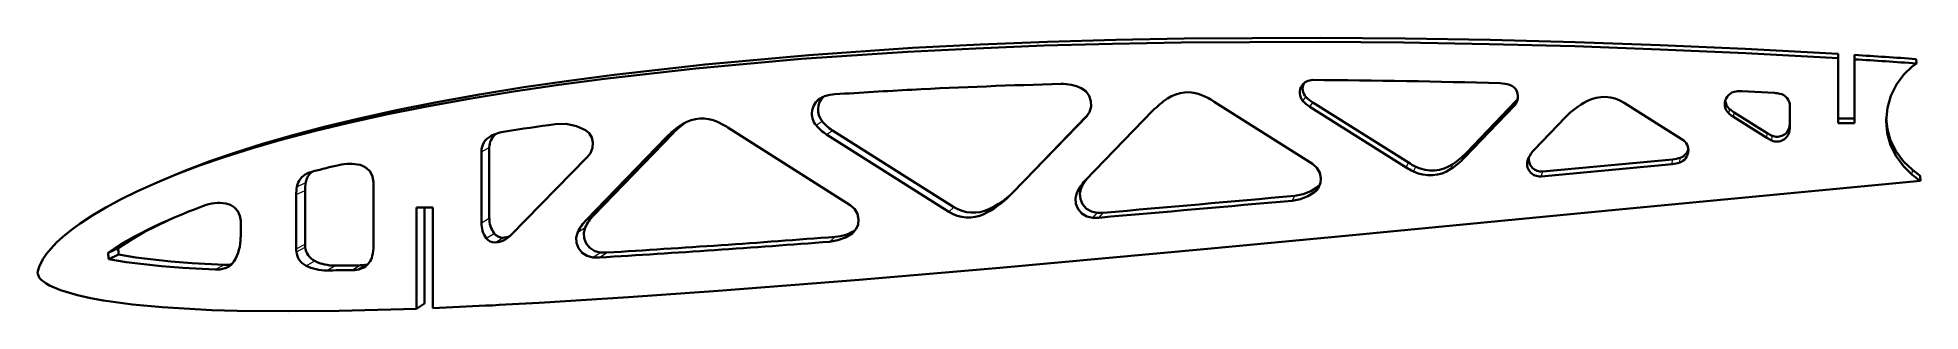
# Model space of a CAD drawing. Extents: x 152 to 268, y -24 to 157.
# Drawn here: x 152.3 to 267.7, y 140 to 156.8 of the extents above.
import ezdxf

# ---------------------------------------------------------------- set-up
doc = ezdxf.new("R2010")
doc.units = 0

msp = doc.modelspace()

# ---------------------------------------------------------------- linework, layer by layer
at = {"color": 7, "lineweight": 35, "ltscale": 0.006679}
msp.add_line((262.638611, 155.526886), (262.638611, 155.794037), dxfattribs=at)
at = {"color": 7, "lineweight": 35, "ltscale": 0.006692}
msp.add_line((263.638611, 155.465302), (263.638611, 155.732971), dxfattribs=at)
at = {"color": 7, "lineweight": 35, "ltscale": 0.099189}
msp.add_line((262.638611, 155.526886), (262.638611, 151.559341), dxfattribs=at)
at = {"color": 7, "lineweight": 35, "ltscale": 0.097649}
msp.add_line((263.638611, 155.465302), (263.638611, 151.559341), dxfattribs=at)
at = {"color": 7, "lineweight": 35, "ltscale": 0.007927}
msp.add_line((267.421326, 155.214676), (267.170471, 155.020752), dxfattribs=at)
at = {"color": 7, "lineweight": 35, "ltscale": 0.006778}
msp.add_line((267.405701, 155.485352), (267.421326, 155.214676), dxfattribs=at)
at = {"color": 7, "lineweight": 35, "ltscale": 0.049801}
msp.add_line((258.722534, 153.406342), (256.733337, 153.512665), dxfattribs=at)
at = {"color": 7, "lineweight": 35, "ltscale": 0.148314}
msp.add_line((220.660233, 152.325653), (216.528351, 148.068558), dxfattribs=at)
at = {"color": 7, "lineweight": 35, "ltscale": 0.177845}
msp.add_line((230.426773, 149.068817), (224.415985, 152.873596), dxfattribs=at)
at = {"color": 7, "lineweight": 13, "ltscale": 0.007914}
msp.add_line((229.846939, 152.913864), (230.027145, 153.174118), dxfattribs=at)
at = {"color": 7, "lineweight": 13, "ltscale": 0.007962}
msp.add_line((230.273071, 152.559692), (230.451447, 152.823547), dxfattribs=at)
at = {"color": 7, "lineweight": 35, "ltscale": 0.173932}
msp.add_line((236.161194, 148.853821), (230.273071, 152.559692), dxfattribs=at)
at = {"color": 7, "lineweight": 35, "ltscale": 0.172735}
msp.add_line((236.301392, 149.146881), (230.451447, 152.823547), dxfattribs=at)
at = {"color": 7, "lineweight": 35, "ltscale": 0.11053}
msp.add_line((242.80101, 152.640533), (239.740463, 149.449921), dxfattribs=at)
at = {"color": 7, "lineweight": 35, "ltscale": 0.109768}
msp.add_line((242.891495, 152.913528), (239.856827, 149.740341), dxfattribs=at)
at = {"color": 7, "lineweight": 13, "ltscale": 0.00719}
msp.add_line((242.80101, 152.640533), (242.891495, 152.913528), dxfattribs=at)
at = {"color": 7, "lineweight": 35, "ltscale": 0.105527}
msp.add_line((253.083115, 150.55751), (249.512802, 152.809265), dxfattribs=at)
at = {"color": 7, "lineweight": 13, "ltscale": 0.007061}
msp.add_line((255.951462, 152.136627), (255.981888, 152.417419), dxfattribs=at)
at = {"color": 7, "lineweight": 13, "ltscale": 0.007102}
msp.add_line((256.220337, 151.938477), (256.249451, 152.221069), dxfattribs=at)
at = {"color": 7, "lineweight": 35, "ltscale": 0.059979}
msp.add_line((258.282104, 150.946625), (256.249451, 152.221069), dxfattribs=at)
at = {"color": 7, "lineweight": 35, "ltscale": 0.029762}
msp.add_line((259.670288, 151.408997), (259.670288, 152.599487), dxfattribs=at)
at = {"color": 7, "lineweight": 13, "ltscale": 0.002885}
msp.add_line((191.817719, 151.486237), (191.915985, 151.546753), dxfattribs=at)
at = {"color": 7, "lineweight": 35, "ltscale": 0.001468}
msp.add_line((191.86734, 151.51767), (191.817719, 151.486237), dxfattribs=at)
at = {"color": 7, "lineweight": 35, "ltscale": 0.221958}
msp.add_line((202.113525, 146.548904), (194.611603, 151.297119), dxfattribs=at)
at = {"color": 7, "lineweight": 13, "ltscale": 0.011109}
msp.add_line((200.023865, 151.431717), (200.389679, 151.683975), dxfattribs=at)
at = {"color": 7, "lineweight": 13, "ltscale": 0.011038}
msp.add_line((200.670273, 150.862869), (201.030243, 151.11853), dxfattribs=at)
at = {"color": 7, "lineweight": 35, "ltscale": 0.219918}
msp.add_line((208.468109, 146.421692), (201.030243, 151.11853), dxfattribs=at)
at = {"color": 7, "lineweight": 35, "ltscale": 0.13336}
msp.add_line((216.557175, 151.936676), (212.842438, 148.108292), dxfattribs=at)
at = {"color": 7, "lineweight": 35, "ltscale": 0.117372}
msp.add_line((216.643524, 152.036804), (213.379288, 148.662415), dxfattribs=at)
at = {"color": 7, "lineweight": 13, "ltscale": 0.001326}
msp.add_line((216.557175, 151.936676), (216.593201, 151.975586), dxfattribs=at)
at = {"color": 7, "lineweight": 35, "ltscale": 0.000668}
msp.add_line((216.575546, 151.95607), (216.557175, 151.936676), dxfattribs=at)
at = {"color": 7, "lineweight": 35, "ltscale": 0.069042}
msp.add_line((245.925156, 151.920654), (244.012222, 149.928772), dxfattribs=at)
at = {"color": 7, "lineweight": 35, "ltscale": 0.060373}
msp.add_line((258.265564, 150.654404), (256.220337, 151.938477), dxfattribs=at)
at = {"color": 7, "lineweight": 13, "ltscale": 0.007223}
msp.add_line((259.65033, 151.109558), (259.656921, 151.398407), dxfattribs=at)
at = {"color": 7, "lineweight": 35, "ltscale": 0.003263}
msp.add_line((259.656921, 151.398407), (259.670288, 151.528259), dxfattribs=at)
at = {"color": 7, "lineweight": 35, "ltscale": 0.00122}
msp.add_line((259.6698, 151.360184), (259.670288, 151.408997), dxfattribs=at)
at = {"color": 7, "lineweight": 35, "ltscale": 0.025}
for p, q in [((262.638611, 151.849365), (263.638611, 151.849365)), ((262.638611, 151.559341), (263.638611, 151.559341))]:
    msp.add_line(p, q, dxfattribs=at)
at = {"color": 7, "lineweight": 13, "ltscale": 0.013701}
msp.add_line((179.522537, 149.809631), (180.01001, 150.060028), dxfattribs=at)
at = {"color": 7, "lineweight": 35, "ltscale": 0.107734}
msp.add_line((180.01001, 150.060028), (180.01001, 145.750671), dxfattribs=at)
at = {"color": 7, "lineweight": 35, "ltscale": 0.000177}
msp.add_line((180.100204, 150.764923), (180.106506, 150.768127), dxfattribs=at)
at = {"color": 7, "lineweight": 35, "ltscale": 0.176673}
msp.add_line((185.939423, 145.626297), (190.860855, 150.697876), dxfattribs=at)
at = {"color": 7, "lineweight": 35, "ltscale": 0.175309}
msp.add_line((186.391479, 145.909851), (191.267212, 150.949707), dxfattribs=at)
at = {"color": 7, "lineweight": 13, "ltscale": 0.011952}
msp.add_line((190.860855, 150.697876), (191.267212, 150.949707), dxfattribs=at)
at = {"color": 7, "lineweight": 35, "ltscale": 0.221602}
msp.add_line((208.162064, 146.125229), (200.670273, 150.862869), dxfattribs=at)
at = {"color": 7, "lineweight": 13, "ltscale": 0.007317}
msp.add_line((258.265564, 150.654404), (258.282104, 150.946625), dxfattribs=at)
at = {"color": 7, "lineweight": 13, "ltscale": 0.007336}
msp.add_line((258.562195, 150.49765), (258.576721, 150.79071), dxfattribs=at)
at = {"color": 7, "lineweight": 35, "ltscale": 0.108652}
msp.add_line((179.522537, 149.809631), (179.522537, 145.463562), dxfattribs=at)
at = {"color": 7, "lineweight": 35, "ltscale": 0.165684}
msp.add_line((181.330811, 144.703827), (185.96991, 149.436752), dxfattribs=at)
at = {"color": 7, "lineweight": 13, "ltscale": 0.008122}
msp.add_line((236.161194, 148.853821), (236.301392, 149.146881), dxfattribs=at)
at = {"color": 7, "lineweight": 13, "ltscale": 0.008145}
msp.add_line((236.614868, 148.600082), (236.752289, 148.895477), dxfattribs=at)
at = {"color": 7, "lineweight": 13, "ltscale": 0.007987}
msp.add_line((238.911606, 148.753845), (239.033813, 149.049011), dxfattribs=at)
at = {"color": 7, "lineweight": 13, "ltscale": 0.007822}
msp.add_line((239.740463, 149.449921), (239.856827, 149.740341), dxfattribs=at)
at = {"color": 7, "lineweight": 35, "ltscale": 0.201192}
msp.add_line((252.451889, 149.044296), (244.438919, 148.297806), dxfattribs=at)
at = {"color": 7, "lineweight": 35, "ltscale": 0.199784}
msp.add_line((252.488693, 149.343719), (244.532211, 148.598022), dxfattribs=at)
at = {"color": 7, "lineweight": 13, "ltscale": 0.007542}
msp.add_line((252.451889, 149.044296), (252.488693, 149.343719), dxfattribs=at)
at = {"color": 7, "lineweight": 13, "ltscale": 0.007499}
msp.add_line((252.924118, 149.144745), (252.957779, 149.44281), dxfattribs=at)
at = {"color": 7, "lineweight": 35, "ltscale": 0.016656}
msp.add_line((159.515228, 147.874756), (160.12677, 148.13913), dxfattribs=at)
at = {"color": 7, "lineweight": 13, "ltscale": 0.01502}
msp.add_line((168.225708, 147.663666), (168.768173, 147.921906), dxfattribs=at)
at = {"color": 7, "lineweight": 35, "ltscale": 0.001961}
msp.add_line((168.845535, 148.479721), (168.917709, 148.510406), dxfattribs=at)
at = {"color": 7, "lineweight": 35, "ltscale": 0.096653}
msp.add_line((172.91301, 144.0802), (172.91301, 147.946335), dxfattribs=at)
at = {"color": 7, "lineweight": 35, "ltscale": 0.033667}
msp.add_line((212.842438, 148.108292), (211.904648, 147.1418), dxfattribs=at)
at = {"color": 7, "lineweight": 35, "ltscale": 0.019288}
msp.add_line((212.842438, 148.108292), (213.379288, 148.662415), dxfattribs=at)
at = {"color": 7, "lineweight": 35, "ltscale": 0.001684}
msp.add_line((216.482056, 148.019653), (216.528351, 148.068558), dxfattribs=at)
at = {"color": 7, "lineweight": 13, "ltscale": 0.008543}
msp.add_line((230.549576, 147.330582), (230.709579, 147.632507), dxfattribs=at)
at = {"color": 7, "lineweight": 13, "ltscale": 0.007859}
msp.add_line((244.438919, 148.297806), (244.532211, 148.598022), dxfattribs=at)
at = {"color": 7, "lineweight": 13, "ltscale": 0.007398}
msp.add_line((267.170471, 148.403625), (267.174133, 148.699524), dxfattribs=at)
at = {"color": 7, "lineweight": 35, "ltscale": 0.01482}
msp.add_line((267.645325, 148.339844), (267.174133, 148.699524), dxfattribs=at)
at = {"color": 7, "lineweight": 35, "ltscale": 0.007857}
msp.add_line((267.645325, 148.339844), (267.662231, 148.026016), dxfattribs=at)
at = {"color": 7, "lineweight": 13, "ltscale": 0.015057}
msp.add_line((168.186035, 147.183304), (168.728256, 147.445496), dxfattribs=at)
at = {"color": 7, "lineweight": 35, "ltscale": 0.083038}
msp.add_line((168.186035, 147.183304), (168.186035, 143.861801), dxfattribs=at)
at = {"color": 7, "lineweight": 35, "ltscale": 0.082364}
msp.add_line((168.728256, 147.445496), (168.728256, 144.150925), dxfattribs=at)
at = {"color": 7, "lineweight": 35, "ltscale": 0.000732}
msp.add_line((211.884216, 147.12085), (211.904648, 147.1418), dxfattribs=at)
at = {"color": 7, "lineweight": 13, "ltscale": 0.009911}
msp.add_line((215.997055, 147.2845), (216.267929, 147.573944), dxfattribs=at)
at = {"color": 7, "lineweight": 13, "ltscale": 0.008659}
msp.add_line((229.184799, 146.813568), (229.358093, 147.113449), dxfattribs=at)
at = {"color": 7, "lineweight": 35, "ltscale": 0.024889}
msp.add_line((164.779678, 144.579132), (164.779678, 145.574692), dxfattribs=at)
at = {"color": 7, "lineweight": 35, "ltscale": 0.0125}
for p, q in [((176.04895, 146.391541), (175.54895, 146.391541)), ((176.54895, 146.391541), (176.04895, 146.391541))]:
    msp.add_line(p, q, dxfattribs=at)
at = {"color": 7, "lineweight": 35, "ltscale": 0.1547}
msp.add_line((175.54895, 140.203522), (175.54895, 146.391541), dxfattribs=at)
at = {"color": 7, "lineweight": 35, "ltscale": 0.147008}
msp.add_line((176.047516, 140.511215), (176.047516, 146.391541), dxfattribs=at)
at = {"color": 7, "lineweight": 35, "ltscale": 0.153738}
msp.add_line((176.54895, 140.242004), (176.54895, 146.391541), dxfattribs=at)
at = {"color": 7, "lineweight": 13, "ltscale": 0.014143}
msp.add_line((179.522537, 145.463562), (180.01001, 145.750671), dxfattribs=at)
at = {"color": 7, "lineweight": 13, "ltscale": 0.013341}
msp.add_line((185.939423, 145.626297), (186.391479, 145.909851), dxfattribs=at)
at = {"color": 7, "lineweight": 13, "ltscale": 0.010652}
msp.add_line((208.162064, 146.125229), (208.468109, 146.421692), dxfattribs=at)
at = {"color": 7, "lineweight": 13, "ltscale": 0.010332}
msp.add_line((210.308609, 145.993408), (210.598541, 146.287933), dxfattribs=at)
at = {"color": 7, "lineweight": 13, "ltscale": 0.010094}
msp.add_line((216.969894, 145.766602), (217.238449, 146.068115), dxfattribs=at)
at = {"color": 7, "lineweight": 13, "ltscale": 0.010044}
msp.add_line((217.339798, 145.773758), (217.605484, 146.075104), dxfattribs=at)
at = {"color": 7, "lineweight": 13, "ltscale": 0.015362}
msp.add_line((168.186035, 143.861801), (168.728256, 144.150925), dxfattribs=at)
at = {"color": 7, "lineweight": 13, "ltscale": 0.014067}
msp.add_line((179.826569, 144.514603), (180.306915, 144.807617), dxfattribs=at)
at = {"color": 7, "lineweight": 13, "ltscale": 0.013859}
msp.add_line((180.371185, 144.259033), (180.844162, 144.548157), dxfattribs=at)
at = {"color": 7, "lineweight": 13, "ltscale": 0.013537}
msp.add_line((185.428192, 144.885834), (185.887131, 145.173157), dxfattribs=at)
at = {"color": 7, "lineweight": 13, "ltscale": 0.011404}
msp.add_line((200.853882, 144.301331), (201.197769, 144.601059), dxfattribs=at)
at = {"color": 7, "lineweight": 13, "ltscale": 0.004721}
msp.add_line((202.228333, 144.803284), (202.367752, 144.930634), dxfattribs=at)
at = {"color": 7, "lineweight": 35, "ltscale": 0.01703}
msp.add_line((156.664459, 143.625244), (157.284821, 143.906677), dxfattribs=at)
at = {"color": 7, "lineweight": 35, "ltscale": 0.016754}
msp.add_line((156.696854, 143.22818), (157.304565, 143.510651), dxfattribs=at)
at = {"color": 7, "lineweight": 13, "ltscale": 0.015374}
msp.add_line((168.194748, 143.686371), (168.736771, 143.976898), dxfattribs=at)
at = {"color": 7, "lineweight": 13, "ltscale": 0.015257}
msp.add_line((168.782608, 142.829575), (169.316925, 143.124466), dxfattribs=at)
at = {"color": 7, "lineweight": 13, "ltscale": 0.01365}
msp.add_line((186.348907, 143.345886), (186.805573, 143.645203), dxfattribs=at)
at = {"color": 7, "lineweight": 13, "ltscale": 0.013583}
msp.add_line((186.754684, 143.339981), (187.208191, 143.63916), dxfattribs=at)
at = {"color": 7, "lineweight": 35, "ltscale": 0.000909}
msp.add_line((152.345444, 142.326233), (152.344604, 142.362564), dxfattribs=at)
at = {"color": 7, "lineweight": 13, "ltscale": 0.015667}
msp.add_line((163.216339, 142.595749), (163.771561, 142.886337), dxfattribs=at)
at = {"color": 7, "lineweight": 13, "ltscale": 0.008883}
msp.add_line((163.817856, 142.675812), (164.132553, 142.840759), dxfattribs=at)
at = {"color": 7, "lineweight": 13, "ltscale": 0.014997}
msp.add_line((170.04834, 142.546204), (170.57132, 142.840042), dxfattribs=at)
at = {"color": 7, "lineweight": 13, "ltscale": 0.014733}
msp.add_line((171.588913, 142.563965), (172.099396, 142.858429), dxfattribs=at)
at = {"color": 7, "lineweight": 13, "ltscale": 0.01468}
msp.add_line((171.903717, 142.585938), (172.411621, 142.880646), dxfattribs=at)
at = {"color": 7, "lineweight": 35, "ltscale": 0.014647}
msp.add_line((176.047516, 140.511215), (175.54895, 140.203522), dxfattribs=at)
at = {"color": 7, "lineweight": 35}
for points in [[(159.515228, 147.874756), (160.770599, 148.394989), (162.265457, 148.960754), (163.777298, 149.481491), (165.5112, 150.026825), (167.257843, 150.53064), (169.285446, 151.066971), (171.323425, 151.559677), (173.690582, 152.080933), (176.067352, 152.55661), (178.770203, 153.046906), (181.481125, 153.490128), (184.266006, 153.900024), (187.05658, 154.269623), (192.650253, 154.904236), (199.126617, 155.487991), (205.614471, 155.925537)], [(160.12677, 148.13913), (161.401962, 148.667175), (162.896378, 149.231781), (164.407761, 149.751373), (166.113861, 150.287399), (167.831757, 150.783035), (169.888809, 151.327148), (171.957275, 151.826416), (174.324326, 152.346436), (176.700928, 152.820923), (179.405701, 153.310272), (182.118546, 153.752472), (184.887695, 154.158859), (187.66243, 154.525467), (193.224258, 155.155396), (199.575317, 155.72821), (205.937515, 156.15979)], [(262.638611, 155.526886), (256.96759, 155.839783), (251.731033, 156.075043), (246.492569, 156.261719), (241.25267, 156.402679), (236.011765, 156.49881), (230.770203, 156.5466), (222.381454, 156.504517), (218.185928, 156.424179), (213.991379, 156.302643), (209.801819, 156.137848), (205.614471, 155.925537)], [(262.638611, 155.794037), (256.940613, 156.105011), (251.733871, 156.335571), (246.525192, 156.517838), (241.31514, 156.654694), (236.104141, 156.746948), (230.892487, 156.791077), (222.570602, 156.743958), (218.387619, 156.661163), (214.205627, 156.537155), (210.070465, 156.37178), (205.937515, 156.15979)], [(265.569641, 151.698792), (265.642395, 152.496979), (265.852234, 153.237762), (266.192017, 153.925888), (266.650024, 154.537262), (267.170471, 155.020752)], [(216.264526, 153.700134), (216.537766, 153.510498), (216.743027, 153.239105), (216.856018, 152.91217), (216.863831, 152.570313), (216.76738, 152.240723), (216.575546, 151.95607)], [(185.896881, 151.133408), (185.351044, 151.380707), (184.710999, 151.510712), (184.033051, 151.494934)], [(185.896881, 151.133408), (186.12056, 150.944366), (186.281631, 150.682281), (186.356232, 150.371704), (186.329605, 150.040298), (186.19838, 149.727844)], [(267.170471, 148.403625), (266.621643, 148.918732), (266.17334, 149.529236), (265.841736, 150.214066), (265.639404, 150.943634), (265.569641, 151.698792)], [(267.174133, 148.699524), (266.62384, 149.212997), (266.174194, 149.822372), (265.841614, 150.5065), (265.652466, 151.164063), (265.571655, 151.844604)], [(172.91301, 147.946335), (172.859421, 148.286224), (172.704819, 148.590912), (172.467224, 148.829651), (172.285156, 148.936401), (172.088867, 149.00354)], [(230.426773, 149.068817), (230.694244, 148.831848), (230.871368, 148.525391), (230.941177, 148.184174), (230.917206, 147.913544), (230.827194, 147.663773)], [(152.344604, 142.362564), (152.357361, 142.49646), (152.429855, 142.755524), (152.666382, 143.232513), (152.890762, 143.562744), (153.143478, 143.87265), (153.506241, 144.25032), (153.894211, 144.601227), (154.413391, 145.020523), (154.951019, 145.415466), (155.7211, 145.92926), (156.515274, 146.404816), (157.458405, 146.912231), (158.420929, 147.382599), (159.515228, 147.874756)], [(267.662231, 148.026016), (249.412979, 146.288513), (232.456329, 144.65715), (223.998764, 143.858978), (211.286179, 142.703506), (202.657074, 141.966644), (194.023026, 141.288483), (188.53949, 140.901169), (183.053085, 140.560547)], [(229.358093, 147.113449), (229.860641, 147.206848), (230.319916, 147.386322), (230.709579, 147.632507)], [(164.779678, 145.574692), (164.735199, 145.885162), (164.605896, 146.168915), (164.404373, 146.402084), (164.15271, 146.564697), (163.872406, 146.648163)], [(202.113525, 146.548904), (202.382339, 146.310349), (202.559708, 146.001648), (202.628433, 145.658173), (202.595795, 145.357605), (202.482407, 145.085815), (202.302567, 144.864838)], [(216.969894, 145.766602), (216.616898, 145.841461), (216.306076, 146.02475), (216.07132, 146.295654), (215.937836, 146.618958), (215.913788, 146.961151), (215.997055, 147.2845)], [(217.238449, 146.068115), (216.888245, 146.142609), (216.579712, 146.324265), (216.346237, 146.59259), (216.212708, 146.91304), (216.187241, 147.252533), (216.267929, 147.573944)], [(229.184799, 146.813568), (229.691422, 146.906769), (230.155075, 147.08551), (230.549576, 147.330582)], [(156.664459, 143.625244), (157.448563, 144.142883), (158.278931, 144.6241), (159.442276, 145.214951), (160.052872, 145.496811)], [(157.284821, 143.906677), (158.062973, 144.419952), (158.886795, 144.897247), (160.355865, 145.631104)], [(186.348907, 143.345886), (186.003098, 143.43338), (185.702118, 143.625381), (185.478134, 143.900787), (185.354568, 144.225159), (185.338791, 144.565674), (185.428192, 144.885834)], [(186.805573, 143.645203), (186.462494, 143.732269), (186.163757, 143.922638), (185.94101, 144.195511), (185.817383, 144.517044), (185.800247, 144.854919), (185.887131, 145.173157)], [(200.853882, 144.301331), (201.36319, 144.388214), (201.830231, 144.561905), (202.228333, 144.803284)], [(156.696854, 143.22818), (157.757248, 143.057556), (159.929779, 142.808777), (161.235291, 142.704651), (163.216339, 142.595749)], [(157.304565, 143.510651), (158.356628, 143.34198), (160.51178, 143.096283), (161.806671, 142.993561), (163.771561, 142.886337)], [(152.345444, 142.326233), (152.431152, 142.102631), (152.540848, 141.984238), (152.865448, 141.746506), (153.076218, 141.628906), (153.738419, 141.346222), (154.780533, 141.031281), (155.57373, 140.851395), (156.369476, 140.705963), (158.157791, 140.461578), (159.963287, 140.289505), (163.003448, 140.119324), (164.560913, 140.074173), (167.681702, 140.041412), (170.803192, 140.070435), (175.54895, 140.203522)]]:
    msp.add_lwpolyline(points, dxfattribs=at)
for centre, radius, start, end in [((231.997513, -354.410553), 511.123838, 86.027646, 86.450838), ((231.544968, -357.603088), 514.071161, 85.998154, 86.420676), ((221.308945, -144.074997), 298.080423, 92.964141, 93.871518), ((224.479034, -208.469849), 362.553423, 91.494011, 92.938213), ((215.105835, 151.25885), 2.70267, 64.610031, 91.685099), ((222.795044, 151.213974), 2.234571, 66.192367, 124.050292), ((230.410675, 153.42572), 0.762033, 144.600077, 222.239483), ((230.430191, 153.419189), 0.78249, 89.473163, 145.037838), ((230.579361, 153.683441), 0.751561, 156.24167, 222.686082), ((226.451996, -407.08313), 561.299398, 88.420835, 89.593183), ((241.863388, 151.917404), 2.086775, 72.333008, 88.435828), ((242.256271, 153.182434), 0.763131, 341.44768, 71.613782), ((256.465271, 152.725815), 0.782086, 96.085045, 173.796636), ((256.617737, 151.262817), 2.252824, 87.058793, 95.995543), ((258.598511, 151.166885), 2.242894, 78.346662, 86.82975), ((200.89238, 152.139496), 1.120997, 123.544612, 219.178356), ((201.257095, 152.385895), 1.116379, 134.897425, 218.979844), ((200.879303, 152.157593), 1.098748, 107.697562, 123.49706), ((201.365601, 150.617767), 2.71357, 93.863362, 107.596127), ((224.68779, 148.413284), 5.614986, 124.050893, 135.831098), ((221.436279, 148.167175), 5.570343, 57.661447, 66.056064), ((231.399109, 154.348282), 2.113524, 222.742335, 237.80696), ((231.588669, 154.632263), 2.136519, 223.039134, 237.840564), ((242.235916, 153.183472), 0.783648, 316.146801, 341.851258), ((242.328018, 153.452698), 0.779876, 316.263614, 331.330018), ((249.614731, 148.370453), 5.120242, 117.687902, 136.102926), ((248.291153, 150.875305), 2.287389, 57.72018, 117.484294), ((256.455444, 152.722397), 0.772813, 173.465536, 229.292377), ((256.478149, 152.998871), 0.764423, 183.850255, 229.52056), ((257.456421, 154.146088), 2.272136, 229.535874, 237.911885), ((258.890808, 152.601318), 0.779254, 359.865093, 78.092408), ((206.765518, -15.499207), 168.534257, 97.751871, 98.795264), ((194.882858, 146.791138), 5.607061, 123.137956, 135.832833), ((195.211807, 147.129364), 5.491365, 125.179978, 135.916748), ((193.039597, 149.612518), 2.236865, 65.217453, 121.604073), ((191.635345, 146.595551), 5.564427, 57.664876, 65.111504), ((202.140503, 153.185684), 2.748988, 219.647167, 237.668211), ((202.46785, 153.393097), 2.690771, 219.434406, 237.7056), ((257.415283, 153.841599), 2.247163, 229.352128, 237.876327), ((258.874512, 151.215912), 0.783325, 246.49914, 352.192931), ((258.887695, 151.50209), 0.776465, 246.389188, 352.324159), ((257.416931, 151.409073), 2.253404, 352.361615, 358.756798), ((180.59494, 149.814697), 1.071913, 117.503965, 180.27073), ((181.083786, 150.062775), 1.073551, 128.491923, 180.14668), ((181.45369, 148.093597), 2.994753, 98.792293, 116.870247), ((245.513229, 148.486755), 2.081422, 136.147991, 152.927662), ((252.71196, 150.173615), 0.771101, 288.590283, 343.228716), ((252.662186, 149.888046), 0.790774, 353.81529, 57.840876), ((259.465881, 152.566879), 2.257963, 237.886272, 246.407411), ((259.494202, 152.880493), 2.282291, 237.922431, 246.297937), ((192.247086, 58.741707), 92.76905, 103.369087, 104.364519), ((171.458466, 146.243835), 2.831113, 77.132725, 103.515663), ((184.759094, 150.622314), 1.694599, 315.603822, 328.140245), ((238.834045, 153.100266), 5.01761, 237.812287, 243.750686), ((238.919006, 153.311417), 4.91886, 237.848624, 243.8646), ((237.759491, 150.954468), 2.292262, 243.932915, 303.773668), ((236.093491, 152.950989), 5.055476, 303.878866, 316.169334), ((236.276352, 153.167267), 4.956169, 303.805117, 316.255384), ((244.363815, 149.082962), 0.78836, 161.445892, 275.464682), ((244.351639, 149.080994), 0.776647, 152.962155, 161.022079), ((244.458115, 149.377228), 0.782571, 172.681375, 275.431275), ((252.258926, 151.112732), 2.077398, 275.330448, 288.676228), ((252.292618, 151.432449), 2.097901, 275.362973, 288.485508), ((252.672073, 149.882919), 0.780206, 288.852583, 354.111503), ((171.115158, 147.183289), 2.929118, 170.560383, 179.999418), ((169.313293, 147.480911), 1.102901, 115.09452, 170.460799), ((171.592682, 147.445465), 2.864415, 170.42561, 179.999623), ((169.850693, 147.737549), 1.098136, 129.004856, 170.335806), ((169.944122, 145.831024), 2.869244, 104.370318, 110.96102), ((218.462112, 146.184692), 2.699452, 137.177915, 155.955512), ((218.666183, 146.525726), 2.617441, 140.594362, 156.391279), ((229.948105, 148.113617), 0.987427, 307.528899, 332.900972), ((230.111008, 148.399673), 0.973076, 307.962247, 323.305331), ((237.62999, 150.664856), 2.300958, 243.819657, 303.847645), ((295.091675, 184.259781), 45.44512, 232.092086, 232.873801), ((176.803482, 107.984207), 41.082796, 110.367142, 114.062329), ((163.482605, 143.900208), 2.775932, 81.926439, 110.613431), ((207.89502, 151.03064), 5.585676, 295.601329, 315.575791), ((208.25415, 151.224121), 5.464679, 295.404866, 314.297913), ((-43.1166, 3179.618896), 3045.004906, 274.906826, 275.130562), ((-42.986763, 3161.512695), 3026.676925, 274.939194, 275.162541), ((181.116547, 145.448135), 1.593304, 179.445694, 215.892653), ((181.618332, 145.735962), 1.607665, 179.476116, 215.294656), ((187.87944, 143.73912), 2.706382, 135.7911, 154.929454), ((188.29129, 144.067169), 2.646534, 135.874401, 155.295785), ((209.355835, 148.005554), 2.22687, 237.589719, 295.338025), ((209.656143, 148.295746), 2.218513, 237.627817, 295.143727), ((217.100647, 148.569122), 2.805562, 267.328806, 274.889935), ((217.369873, 148.81073), 2.745756, 267.256399, 274.922351), ((161.977158, 144.560974), 2.801787, 328.394215, 0.371014), ((170.512283, 144.15094), 1.784022, 180.000569, 185.598196), ((180.340073, 144.901276), 0.642903, 216.980046, 272.772556), ((180.820206, 145.184998), 0.637185, 216.323638, 272.15357), ((180.289749, 145.666565), 1.41032, 273.310836, 301.639565), ((180.789948, 145.866089), 1.319151, 272.355293, 290.631042), ((180.23494, 145.779053), 1.535278, 301.17878, 315.54445), ((138.330109, 955.783386), 813.886184, 273.411001, 274.405872), ((138.565598, 951.703857), 809.528335, 273.444844, 274.437332), ((201.013718, 147.203217), 2.608119, 274.045881, 303.146045), ((201.651291, 145.574585), 0.963267, 306.801654, 312.540103), ((160.544098, 143.742447), 3.881448, 181.7303, 187.61373), ((161.196686, 143.903717), 3.911893, 179.956647, 185.766874), ((163.524811, 143.62561), 0.992738, 297.405667, 327.559617), ((169.956757, 143.861816), 1.770725, 180.000514, 185.686278), ((169.260223, 143.785828), 1.069533, 185.333184, 243.460307), ((169.79866, 144.074493), 1.065802, 185.25043, 243.111107), ((170.541061, 145.621643), 2.781456, 243.8852, 270.62328), ((171.769669, 143.677094), 1.09838, 300.160959, 346.934062), ((169.989227, 144.0802), 2.923771, 347.126845, 359.999896), ((186.592361, 146.129333), 2.794065, 265.001522, 273.330589), ((187.047684, 146.369202), 2.73476, 264.920932, 273.364808), ((163.291595, 144.331802), 1.737647, 267.51803, 287.629563), ((163.845963, 144.643982), 1.75921, 267.576264, 282.626702), ((163.504105, 143.658722), 1.031769, 287.702666, 297.579728), ((170.01918, 145.391083), 2.844731, 244.231121, 270.587257), ((168.606094, 334.334442), 191.793687, 270.430853, 270.891112), ((169.038986, 333.368774), 190.534907, 270.460796, 270.920331), ((171.544159, 145.46991), 2.906304, 270.882205, 277.106707), ((171.76712, 143.677765), 1.100338, 277.131418, 300.25848), ((172.054184, 145.700714), 2.842637, 270.911302, 277.22364), ((172.273911, 143.9655), 1.093562, 277.234589, 284.836357), ((160.849319, 526.920837), 386.997599, 272.325001, 273.289116)]:
    msp.add_arc(centre, radius, start, end, dxfattribs=at)

doc.saveas('drawing.dxf')
